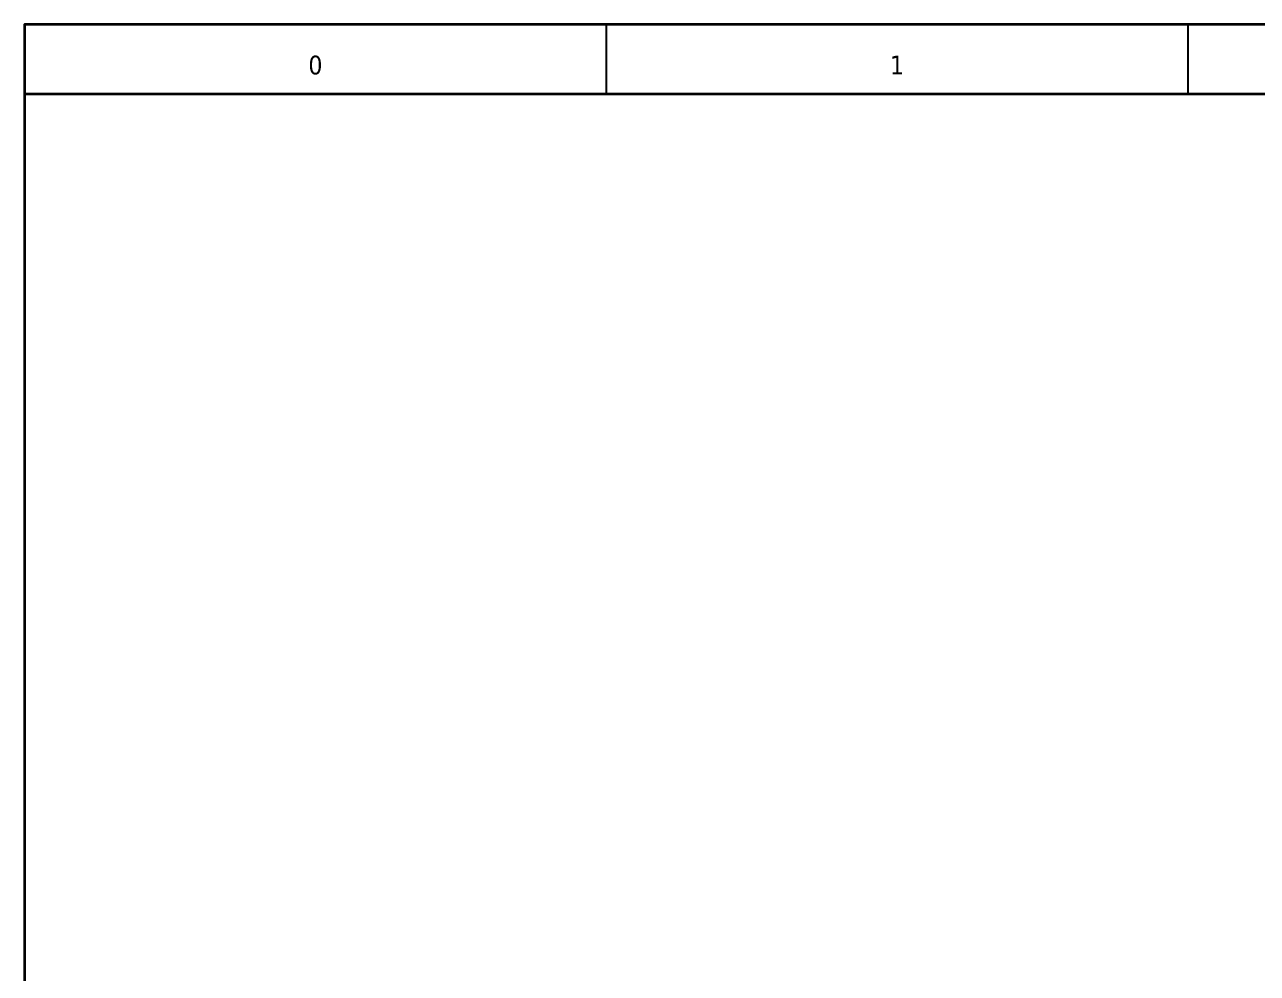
# Model space of a CAD drawing. Header units: millimetres. Extents: x 0 to 1792788, y -13 to 262234.
# Drawn here: x 0 to 89, y 228.5 to 297 of the extents above; entities that cross this region are included whole.
import ezdxf
from ezdxf.enums import TextEntityAlignment as Align

# ---------------------------------------------------------------- set-up
doc = ezdxf.new("R2010")
doc.units = ezdxf.units.MM
for name, color, linetype, lineweight in [('EPLAN201', 7, 'Continuous', 35), ('EPLAN451', 7, 'Continuous', 35), ('EPLAN452', 7, 'Continuous', 35), ('EPLAN453', 7, 'Continuous', 35)]:
    doc.layers.add(name, color=color, linetype=linetype, lineweight=lineweight)
doc.styles.add('Tahoma', font='')
doc.styles.get('Tahoma').set_extended_font_data('Tahoma')

# ---------------------------------------------------------------- blocks, each defined once
blk = doc.blocks.new('EPLFRAME')
at = {"layer": 'EPLAN201', "linetype": 'Continuous', "lineweight": 25, "ltscale": 4}
for p, q in [((42, 297), (42, 292)), ((84, 297), (84, 292))]:
    blk.add_line(p, q, dxfattribs=at)
at = {"layer": 'EPLAN201', "linetype": 'Continuous', "lineweight": 35, "ltscale": 4}
blk.add_line((0, 292), (420, 292), dxfattribs=at)
blk.add_lwpolyline([(0, 0), (420, 0), (420, 297), (0, 297)], close=True, dxfattribs=at)
at = {"layer": 'EPLAN451', "color": 7, "style": 'Tahoma'}
for tag, p, height in [('14_10014', (101, 12), 2.257), ('14_10015', (185, 12), 2.257), ('14_10011', (101, 5), 2.257), ('14_10013', (332, 5), 1.625), ('14_10151', (73, 1), 1.625), ('14_10300', (415, 1), 1.625)]:
    blk.add_attdef(tag, p, '', height=height, dxfattribs=at)
blk.add_attdef('4_25020', text='', height=1.625, dxfattribs=at).set_placement((413, 1), align=Align.RIGHT)
at = {"layer": 'EPLAN452', "color": 7, "style": 'Tahoma'}
for tag, p, height in [('4_11041', (1, 17), 2.257), ('4_11071[1]', (1, 13), 1.625), ('4_11074[1]', (21, 13), 1.625), ('4_11070[1]', (41, 13), 1.625), ('4_11024', (73, 13), 1.625), ('4_11011', (231, 12), 2.257), ('4_11030', (301, 12), 2.257), ('4_20132_1001', (374, 13), 1.625), ('4_11071[2]', (1, 9), 1.625), ('4_11074[2]', (21, 9), 1.625), ('4_11070[2]', (41, 9), 1.625), ('4_11022', (73, 9), 1.625), ('4_20134_1001', (374, 9), 1.625), ('4_11071[3]', (1, 5), 1.625), ('4_11074[3]', (21, 5), 1.625), ('4_11070[3]', (41, 5), 1.625), ('4_11080', (73, 5), 1.625), ('4_11059', (301, 5), 1.625)]:
    blk.add_attdef(tag, p, '', height=height, dxfattribs=at)
for tag, height, p in [('4_11040', 2.257, (419, 17)), ('4_11000', 1.625, (419, 5)), ('4_11085', 1.625, (141, 1)), ('4_11086', 1.625, (183, 1))]:
    blk.add_attdef(tag, text='', height=height, dxfattribs=at).set_placement(p, align=Align.RIGHT)
at = {"layer": 'EPLAN453', "color": 7, "style": 'Tahoma'}
for tag, p in [('53_19005_1', (21, 293)), ('53_19005', (63, 293)), ('53_19005_8', (105, 293)), ('53_19005_6', (147, 293)), ('53_19005_7', (189, 293)), ('53_19005_9', (231, 293)), ('53_19005_3', (273, 293)), ('53_19005_2', (315, 293)), ('53_19005_4', (357, 293)), ('53_19005_5', (399, 293))]:
    blk.add_attdef(tag, text='', height=1.355, dxfattribs=at).set_placement(p, align=Align.BOTTOM_CENTER)

msp = doc.modelspace()

# ---------------------------------------------------------------- block references
ref = msp.add_blockref('EPLFRAME', (0, 0))
ref.add_attrib('53_19005', '1', dxfattribs={"layer": 'EPLAN453', "color": 7, "height": 1.355, "style": 'Tahoma'}).set_placement((63, 293), align=Align.BOTTOM_CENTER)
ref.add_attrib('53_19005_1', '0', dxfattribs={"layer": 'EPLAN453', "color": 7, "height": 1.355, "style": 'Tahoma'}).set_placement((21, 293), align=Align.BOTTOM_CENTER)

doc.saveas('drawing.dxf')
